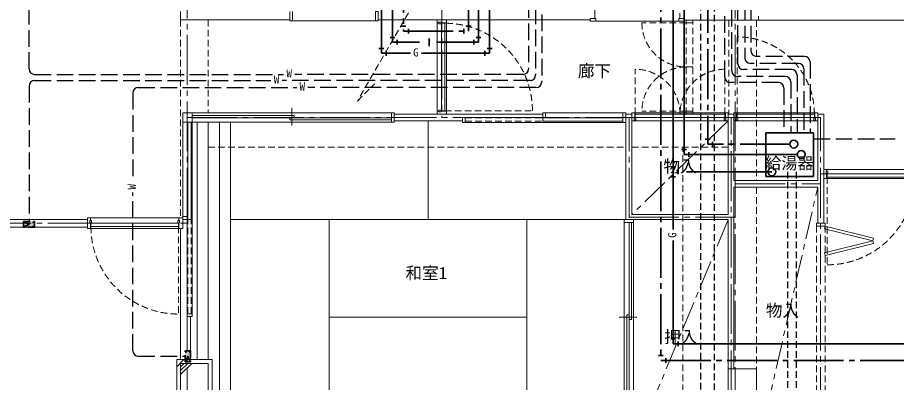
# Model space of a CAD drawing. Units: millimetres at full size, sheet at 1:50; details may follow other scales. Extents: x -9674 to 9699, y -6794 to 6791.
# Drawn here: x -4750 to 3188, y -2145 to 1149 of the extents above; entities that cross this region are included whole.
import ezdxf
from ezdxf.enums import TextEntityAlignment as Align

# ---------------------------------------------------------------- set-up
doc = ezdxf.new("R2010")
doc.units = ezdxf.units.MM
doc.header["$LTSCALE"] = 50
for name, pattern in [('CHAIN1', [8, 5, -1, 1, -1]), ('CHAIN2', [12, 9, -1, 1, -1]), ('DASHED1', [1.8, 1.2, -0.6]), ('DASHED3', [4, 3, -1])]:
    doc.linetypes.add(name, pattern=pattern)
for name, color, linetype, lineweight in [('1-0_芯', 134, 'CHAIN2', 9), ('1-1_躯体', 134, 'Continuous', 9), ('1-2_間仕切', 134, 'Continuous', 9), ('1-3_建具', 134, 'Continuous', 9), ('1-4_仕上げ', 134, 'Continuous', 9), ('1-7_その他', 134, 'DASHED1', 9), ('1-8_ハッチ', 134, 'Continuous', 9), ('1-C_梁', 134, 'DASHED1', 9), ('2-2', 5, 'DASHED3', 25), ('2-3_建具', 4, 'Continuous', 35), ('2-7_その他', 2, 'Continuous', 25), ('2-9_金物', 1, 'CHAIN2', 35), ('2-A_文字', 6, 'Continuous', 35), ('2-B_寸法', 4, 'Continuous', 35), ('2-C', 2, 'DASHED1', 25)]:
    doc.layers.add(name, color=color, linetype=linetype, lineweight=lineweight)
doc.layers.add('1-A_文字', color=134, linetype='Continuous')
doc.styles.add('ＭＳ ゴシック', font='')
doc.styles.get('ＭＳ ゴシック').set_extended_font_data('MS Gothic')

msp = doc.modelspace()

# ---------------------------------------------------------------- linework, layer by layer
at = {"layer": '1-0_芯'}
for p, q in [((-3217.48, -3658.14), (-3217.48, 5061.86)), ((-917.48, 5061.86), (-917.48, 247.86)), ((1732.52, -3658.14), (1732.52, 5061.86)), ((-3217.48, 247.86), (2502.52, 247.86)), ((772.52, -3658.14), (772.52, 247.86)), ((1693.52, -2908.14), (1693.52, 247.86)), ((2502.52, -3658.14), (2502.52, 247.86)), ((8332.52, -263.14), (2502.52, -263.14)), ((1732.52, -352.14), (2502.52, -352.14)), ((-8677.48, -708.14), (-3217.48, -708.14)), ((772.52, -652.14), (1732.52, -652.14))]:
    msp.add_line(p, q, dxfattribs=at)
at = {"layer": '1-1_躯体'}
for p, q in [((-3277.48, -1973.14), (-3027.48, -1973.14)), ((-3277.48, -2833.14), (-3277.48, -1973.14)), ((-3027.48, -2833.14), (-3027.48, -1973.14)), ((1667.52, -2023.14), (1922.52, -2023.14)), ((1667.52, -2833.14), (1667.52, -2023.14)), ((1922.52, -2833.14), (1922.52, -2023.14))]:
    msp.add_line(p, q, dxfattribs=at)
at = {"layer": '1-2_間仕切'}
for p, q in [((462.52, 1425.36), (462.52, 1140.36)), ((-1492.48, 1127.86), (422.52, 1127.86)), ((1232.52, 1187.86), (1232.52, 1140.36)), ((1942.52, 1126.86), (1272.52, 1126.86)), ((1942.52, 1126.86), (1942.52, 1161.86)), ((-3257.48, 205.36), (-3257.48, 290.36)), ((-3257.48, 290.36), (-3172.48, 290.36)), ((-3172.48, 205.36), (-3172.48, 290.36)), ((-1372.48, 290.36), (-1347.48, 290.36)), ((-1347.48, 277.86), (-7.48, 277.86)), ((-7.48, 247.86), (-707.48, 247.86)), ((742.52, 277.86), (798.52, 277.86)), ((742.52, -675.14), (742.52, 247.86)), ((798.52, -629.14), (798.52, 277.86)), ((1667.52, -629.14), (1667.52, 277.86)), ((1667.52, 277.86), (1719.52, 277.86)), ((1719.52, -322.14), (1719.52, 277.86)), ((2476.52, 277.86), (2532.52, 277.86)), ((2476.52, -322.14), (2476.52, 277.86)), ((2532.52, -708.14), (2532.52, 277.86)), ((-1347.48, 217.86), (-732.48, 217.86)), ((1719.52, -322.14), (2476.52, -322.14)), ((1719.52, -2023.14), (1719.52, -382.14)), ((1719.52, -382.14), (2476.52, -382.14)), ((2476.52, -708.14), (2476.52, -382.14)), ((798.52, -629.14), (1667.52, -629.14)), ((-6830.48, -673.14), (-4117.48, -673.14)), ((-3257.48, -755.64), (-3257.48, -673.14)), ((-3217.48, -673.14), (-3217.48, -1526.64)), ((802.52, -675.14), (1667.52, -675.14)), ((1667.52, -2023.14), (1667.52, -675.14)), ((-6830.48, -743.14), (-4117.48, -743.14)), ((-3277.48, -1938.14), (-3277.48, -755.64)), ((-3187.48, -1938.14), (-3187.48, -1551.64))]:
    msp.add_line(p, q, dxfattribs=at)
msp.add_lwpolyline([(-3277.48, 1203.86), (-3277.48, 1127.86), (-2292.48, 1127.86)], dxfattribs=at)
at = {"layer": '1-3_建具'}
for p, q in [((-2292.48, 1118.86), (-2292.48, 1203.86)), ((-2267.48, 1118.86), (-2267.48, 1203.86)), ((-1492.48, 1118.86), (-1492.48, 1203.86)), ((-2292.48, 1118.86), (-2267.48, 1118.86)), ((-1517.48, 1118.86), (-2267.48, 1118.86)), ((-1517.48, 1118.86), (-1492.48, 1118.86)), ((-959.98, 1127.86), (-959.98, 1102.86)), ((-874.98, 1127.86), (-959.98, 1127.86)), ((-874.98, 1127.86), (-874.98, 1102.86)), ((472.52, 1115.36), (1222.52, 1115.36)), ((-944.98, 1102.86), (-959.98, 1102.86)), ((-959.98, 302.86), (-959.98, 1102.86)), ((-944.98, 1092.86), (-944.98, 1107.86)), ((-944.98, 1107.86), (-924.98, 1107.86)), ((-924.98, 1092.86), (-944.98, 1092.86)), ((-924.98, 1107.86), (-924.98, 1092.86)), ((-924.98, 1102.86), (-874.98, 1102.86)), ((-919.98, 1097.86), (-889.98, 1097.86)), ((-919.98, 307.86), (-919.98, 1097.86)), ((-889.98, 1097.86), (-889.98, 307.86)), ((-874.98, 1102.86), (-874.98, 302.86)), ((-2272.48, 334.52), (-2272.48, 174.52)), ((-3172.48, 290.36), (-1372.48, 290.36)), ((-2252.48, 264.52), (-3172.48, 264.52)), ((-3172.48, 244.52), (-2252.48, 244.52)), ((-2292.48, 224.52), (-2292.48, 244.52)), ((-2292.48, 244.52), (-1372.48, 244.52)), ((-2252.48, 244.52), (-2252.48, 264.52)), ((-1372.48, 205.36), (-1372.48, 290.36)), ((-1347.48, 205.36), (-1347.48, 290.36)), ((-959.98, 302.86), (-959.98, 277.86)), ((-944.98, 302.86), (-959.98, 302.86)), ((-874.98, 277.86), (-959.98, 277.86)), ((-924.98, 312.86), (-944.98, 312.86)), ((-944.98, 297.86), (-944.98, 312.86)), ((-924.98, 297.86), (-944.98, 297.86)), ((-924.98, 297.86), (-924.98, 312.86)), ((-924.98, 302.86), (-874.98, 302.86)), ((-889.98, 307.86), (-919.98, 307.86)), ((-874.98, 302.86), (-874.98, 277.86)), ((-732.48, 247.86), (-707.48, 247.86)), ((-732.48, 202.86), (-732.48, 247.86)), ((-707.48, 202.86), (-707.48, 247.86)), ((17.52, 287.86), (-7.48, 287.86)), ((-7.48, 247.86), (-7.48, 287.86)), ((17.52, 247.86), (-7.48, 247.86)), ((-7.48, 212.86), (-7.48, 242.86)), ((-7.48, 242.86), (717.52, 242.86)), ((17.52, 287.86), (717.52, 287.86)), ((17.52, 247.86), (17.52, 287.86)), ((717.52, 202.86), (717.52, 287.86)), ((717.52, 287.86), (742.52, 287.86)), ((742.52, 202.86), (742.52, 287.86)), ((798.52, 217.86), (798.52, 287.86)), ((823.52, 287.86), (798.52, 287.86)), ((818.52, 242.86), (818.52, 222.86)), ((818.52, 242.86), (833.52, 242.86)), ((823.52, 242.86), (823.52, 287.86)), ((1642.52, 287.86), (823.52, 287.86)), ((828.52, 277.86), (828.52, 247.86)), ((828.52, 277.86), (1637.52, 277.86)), ((1637.52, 247.86), (828.52, 247.86)), ((833.52, 242.86), (833.52, 222.86)), ((1632.52, 242.86), (1632.52, 222.86)), ((1647.52, 242.86), (1632.52, 242.86)), ((1637.52, 277.86), (1637.52, 247.86)), ((1642.52, 287.86), (1667.52, 287.86)), ((1642.52, 242.86), (1642.52, 287.86)), ((1647.52, 242.86), (1647.52, 222.86)), ((1667.52, 277.86), (1667.52, 287.86)), ((1744.52, 287.86), (1719.52, 287.86)), ((1739.52, 242.86), (1739.52, 222.86)), ((1739.52, 242.86), (1754.52, 242.86)), ((1744.52, 242.86), (1744.52, 287.86)), ((2451.52, 287.86), (1744.52, 287.86)), ((1749.52, 277.86), (1749.52, 247.86)), ((1749.52, 277.86), (2446.52, 277.86)), ((2446.52, 247.86), (1749.52, 247.86)), ((1754.52, 242.86), (1754.52, 222.86)), ((2441.52, 242.86), (2441.52, 222.86)), ((2456.52, 242.86), (2441.52, 242.86)), ((2446.52, 277.86), (2446.52, 247.86)), ((2451.52, 287.86), (2476.52, 287.86)), ((2451.52, 242.86), (2451.52, 287.86)), ((2456.52, 242.86), (2456.52, 222.86)), ((2476.52, 277.86), (2476.52, 287.86)), ((-3257.48, -648.14), (-3257.48, 205.36)), ((-3257.48, 205.36), (-3172.48, 205.36)), ((-3212.48, -673.14), (-3212.48, 205.36)), ((-3182.48, -673.14), (-3182.48, 205.36)), ((-3172.48, -1526.64), (-3172.48, 205.36)), ((-3172.48, 205.36), (-1372.48, 205.36)), ((-1372.48, 224.52), (-2292.48, 224.52)), ((-1347.48, 205.36), (-1372.48, 205.36)), ((-732.48, 202.86), (-707.48, 202.86)), ((717.52, 202.86), (-707.48, 202.86)), ((-7.48, 212.86), (717.52, 212.86)), ((717.52, 202.86), (742.52, 202.86)), ((823.52, 217.86), (798.52, 217.86)), ((818.52, 222.86), (833.52, 222.86)), ((823.52, 217.86), (823.52, 222.86)), ((823.52, 217.86), (1642.52, 217.86)), ((1647.52, 222.86), (1632.52, 222.86)), ((1642.52, 217.86), (1642.52, 222.86)), ((1642.52, 217.86), (1667.52, 217.86)), ((1739.52, 222.86), (1754.52, 222.86)), ((1744.52, 217.86), (1744.52, 222.86)), ((1744.52, 217.86), (2451.52, 217.86)), ((2456.52, 222.86), (2441.52, 222.86)), ((2451.52, 217.86), (2451.52, 222.86)), ((2451.52, 217.86), (2476.52, 217.86)), ((2557.52, -223.14), (2532.52, -223.14)), ((2557.52, -238.14), (2557.52, -223.14)), ((2557.52, -223.14), (3357.52, -223.14)), ((2552.52, -238.14), (2567.52, -238.14)), ((2552.52, -258.14), (2552.52, -238.14)), ((2552.52, -258.14), (2567.52, -258.14)), ((2557.52, -258.14), (2557.52, -303.14)), ((2562.52, -293.14), (2562.52, -263.14)), ((2562.52, -263.14), (3352.52, -263.14)), ((3352.52, -293.14), (2562.52, -293.14)), ((2567.52, -258.14), (2567.52, -238.14)), ((-4092.48, -660.64), (-4117.48, -660.64)), ((-4117.48, -755.64), (-4117.48, -660.64)), ((-4097.48, -683.14), (-4082.48, -683.14)), ((-4097.48, -703.14), (-4097.48, -683.14)), ((-4097.48, -703.14), (-4082.48, -703.14)), ((-4092.48, -660.64), (-3292.48, -660.64)), ((-4092.48, -683.14), (-4092.48, -660.64)), ((-4092.48, -703.14), (-4092.48, -755.64)), ((-4087.48, -738.14), (-4087.48, -708.14)), ((-4087.48, -708.14), (-3297.48, -708.14)), ((-4082.48, -703.14), (-4082.48, -683.14)), ((-3302.48, -683.14), (-3287.48, -683.14)), ((-3302.48, -703.14), (-3302.48, -683.14)), ((-3287.48, -703.14), (-3302.48, -703.14)), ((-3297.48, -708.14), (-3297.48, -738.14)), ((-3257.48, -660.64), (-3292.48, -660.64)), ((-3292.48, -683.14), (-3292.48, -660.64)), ((-3292.48, -703.14), (-3292.48, -755.64)), ((-3287.48, -683.14), (-3287.48, -703.14)), ((-3217.48, -648.14), (-3257.48, -648.14)), ((-3257.48, -673.14), (-3257.48, -648.14)), ((-3217.48, -673.14), (-3257.48, -673.14)), ((-3217.48, -648.14), (-3217.48, -673.14)), ((-3182.48, -673.14), (-3212.48, -673.14)), ((727.52, -2412.14), (727.52, -700.14)), ((773.35, -700.14), (773.35, -1576.14)), ((812.52, -2412.14), (812.52, -700.14)), ((2545.02, -708.14), (2465.02, -708.14)), ((2545.02, -733.14), (2545.02, -708.14)), ((-4092.48, -755.64), (-4117.48, -755.64)), ((-3292.48, -755.64), (-4092.48, -755.64)), ((-3297.48, -738.14), (-4087.48, -738.14)), ((-3257.48, -755.64), (-3292.48, -755.64)), ((2538.96, -757.4), (2545.02, -733.14)), ((2538.96, -757.4), (2975.52, -866.54)), ((2981.58, -842.29), (2545.02, -733.14)), ((2538.96, -975.68), (2975.52, -866.54)), ((2975.52, -866.54), (2981.58, -842.29)), ((2975.52, -866.54), (2981.58, -890.79)), ((2981.58, -890.79), (2545.02, -999.93)), ((2538.96, -975.68), (2545.02, -999.93)), ((-3217.48, -1526.64), (-3217.48, -1551.64)), ((-3172.48, -1526.64), (-3217.48, -1526.64)), ((-3172.48, -1551.64), (-3217.48, -1551.64)), ((-3172.48, -1526.64), (-3172.48, -1551.64)), ((683.35, -1556.14), (843.35, -1556.14)), ((753.35, -1536.14), (773.35, -1536.14)), ((753.35, -2412.14), (753.35, -1536.14)), ((773.35, -1536.14), (773.35, -2412.14))]:
    msp.add_line(p, q, dxfattribs=at)
at = {"layer": '1-3_建具', "linetype": 'DASHED1'}
for p, q in [((1288.52, 277.86), (1288.52, 1127.86)), ((1348.52, 277.86), (1348.52, 1127.86)), ((1288.52, 1102.86), (888.52, 1102.86)), ((1348.52, 1102.86), (1288.52, 1102.86)), ((1749.52, 277.86), (1749.52, 974.86)), ((828.52, 277.86), (828.52, 682.36)), ((1288.52, 702.86), (1348.52, 702.86)), ((1637.52, 277.86), (1637.52, 682.36)), ((-889.98, 307.86), (-99.98, 307.86)), ((-707.48, 242.86), (-7.48, 242.86)), ((1288.52, 302.86), (888.52, 302.86)), ((1288.52, 302.86), (1348.52, 302.86)), ((-707.48, 212.86), (-7.48, 212.86)), ((2562.52, -293.14), (2562.52, -1083.14)), ((-3212.48, -1526.64), (-3212.48, -673.14)), ((-3182.48, -1526.64), (-3182.48, -673.14)), ((-3297.48, -738.14), (-3297.48, -1528.14)), ((2465.02, -733.14), (2465.02, -2483.14)), ((2545.02, -733.14), (2545.02, -2483.14))]:
    msp.add_line(p, q, dxfattribs=at)
at = {"layer": '1-3_建具'}
for points in [[(-1517.48, 1118.86), (-1517.48, 1203.86), (-1492.48, 1203.86)], [(422.52, 1140.36), (422.52, 1115.36), (472.52, 1115.36)], [(422.52, 1140.36), (472.52, 1140.36), (472.52, 1115.36)], [(1272.52, 1140.36), (1222.52, 1140.36), (1222.52, 1115.36)], [(1272.52, 1140.36), (1272.52, 1115.36), (1222.52, 1115.36)], [(1744.52, 217.86), (1719.52, 217.86), (1719.52, 287.86)], [(2557.52, -303.14), (2532.52, -303.14), (2532.52, -223.14)], [(3357.52, -258.14), (3357.52, -303.14), (2557.52, -303.14)], [(773.35, -1576.14), (793.35, -1576.14), (793.35, -700.14)], [(2545.02, -733.14), (2465.02, -733.14), (2465.02, -708.14)]]:
    msp.add_lwpolyline(points, dxfattribs=at)
msp.add_lwpolyline([(727.52, -700.14), (812.52, -700.14), (812.52, -675.14), (727.52, -675.14)], close=True, dxfattribs=at)
at = {"layer": '1-3_建具', "linetype": 'DASHED1'}
for centre, radius, start, end in [((-889.98, 307.86), 790, 0, 90), ((1288.52, 1102.86), 400, 180, 270), ((1749.52, 277.86), 697, 0, 90), ((828.52, 277.86), 404.5, 0, 90), ((1288.52, 302.86), 400, 90, 180), ((1637.52, 277.86), 404.5, 90, 180), ((2562.52, -293.14), 790, 270, 360), ((-3297.48, -738.14), 790, 180, 270)]:
    msp.add_arc(centre, radius, start, end, dxfattribs=at)
at = {"layer": '1-4_仕上げ'}
for p, q in [((-3127.48, -1938.14), (-3127.48, 205.36)), ((-3027.48, -1938.14), (-3027.48, 205.36)), ((-2927.48, -2798.14), (-2927.48, 205.36)), ((-2827.48, -2798.14), (-2827.48, 205.36)), ((-1042.48, -675.48), (-1042.48, 217.86)), ((-2827.48, -675.48), (727.52, -675.48)), ((-1934.98, -2437.14), (-1934.98, -675.48)), ((-149.98, -2437.14), (-149.98, -675.48)), ((-1934.98, -1556.31), (-149.98, -1556.31))]:
    msp.add_line(p, q, dxfattribs=at)
at = {"layer": '1-7_その他', "linetype": 'CHAIN1'}
for p, q in [((1667.52, 217.86), (798.52, -629.14)), ((1922.52, -2798.14), (2476.52, -382.14)), ((802.52, -2763.14), (1667.52, -675.14))]:
    msp.add_line(p, q, dxfattribs=at)
at = {"layer": '1-8_ハッチ'}
for p, q in [((1942.52, 1126.86), (5447.52, 1126.86)), ((-3312.48, -2798.14), (-3312.48, -1938.14)), ((-3312.48, -1938.14), (-2992.48, -1938.14)), ((-3312.48, -2003.42), (-3247.2, -1938.14)), ((-3277.48, -2074.49), (-3176.14, -1973.14)), ((-3277.48, -2039.13), (-3211.49, -1973.14)), ((-3277.48, -2003.78), (-3246.85, -1973.14)), ((-2992.48, -2798.14), (-2992.48, -1938.14))]:
    msp.add_line(p, q, dxfattribs=at)
at = {"layer": '1-C_梁'}
for p, q in [((-3277.48, 1127.86), (-3277.48, -660.64)), ((-3027.48, 1127.86), (-3027.48, 290.36)), ((1672.52, 1126.86), (1672.52, 277.86)), ((1922.52, 1126.86), (1922.52, -322.14)), ((-3027.48, -22.14), (742.52, -22.14)), ((798.52, -22.14), (1672.52, -22.14)), ((1259.52, -2763.14), (1259.52, -22.14)), ((1922.52, -382.14), (1922.52, -2023.14))]:
    msp.add_line(p, q, dxfattribs=at)
at = {"layer": '2-2'}
for p, q in [((-4646.94, 686.06), (-4646.94, 2116.47)), ((1819, 1475.09), (1819, 785.47)), ((1873.96, 1475.09), (1873.96, 848.59)), ((-134.19, 1295.4), (-134.19, 686.06)), ((1755.89, 730.51), (1755.89, 1295.4)), ((-71.07, 1240.45), (-71.07, 631.1)), ((1700.93, 667.4), (1700.93, 1240.45)), ((-16.12, 1177.33), (-16.12, 567.99)), ((1637.82, 612.44), (1637.82, 1177.33)), ((2357.74, 798.59), (1923.96, 798.59)), ((2302.79, 735.47), (1869, 735.47)), ((2407.74, 748.59), (2407.74, 108.42)), ((-4596.94, 636.06), (-2346.93, 636.06)), ((-184.19, 636.06), (-2246.93, 636.06)), ((2239.67, 680.51), (1805.89, 680.51)), ((2352.79, 685.47), (2352.79, 108.42)), ((-4596.94, 581.1), (-2461.28, 581.1)), ((-121.07, 581.1), (-2361.28, 581.1)), ((2121.6, 562.44), (1687.82, 562.44)), ((2184.72, 617.4), (1750.93, 617.4)), ((2234.72, 567.4), (2234.72, 108.42)), ((2289.67, 630.51), (2289.67, 108.42)), ((-4646.94, 531.1), (-4646.94, -693.14)), ((-3660.05, 517.99), (-2228.6, 517.99)), ((-66.12, 517.99), (-2128.6, 517.99)), ((2171.6, 512.44), (2171.6, 108.42)), ((-3710.05, 467.99), (-3710.05, -328.99)), ((2439.15, 53.91), (3174.72, 53.91)), ((-3710.05, -1859.4), (-3710.05, -428.99)), ((-3660.05, -1909.4), (-3237.48, -1909.4))]:
    msp.add_line(p, q, dxfattribs=at)
at = {"layer": '2-2', "color": 4, "linetype": 'DASHED1', "lineweight": 35}
for p, q in [((-4696.94, -693.14), (-4596.94, -743.14)), ((-4696.94, -743.14), (-4596.94, -693.14)), ((-4696.94, -693.14), (-4596.94, -693.14)), ((-4696.94, -743.14), (-4696.94, -693.14)), ((-4596.94, -743.14), (-4596.94, -693.14)), ((-4596.94, -743.14), (-4696.94, -743.14)), ((-3237.48, -1959.4), (-3187.48, -1859.4)), ((-3187.48, -1959.4), (-3237.48, -1859.4)), ((-3187.48, -1859.4), (-3237.48, -1859.4)), ((-3237.48, -1959.4), (-3237.48, -1859.4)), ((-3187.48, -1859.4), (-3187.48, -1959.4)), ((-3187.48, -1959.4), (-3237.48, -1959.4))]:
    msp.add_line(p, q, dxfattribs=at)
at = {"layer": '2-2', "linetype": 'Continuous'}
for centre, start, end in [((1923.96, 848.59), 180, 270), ((2357.74, 748.59), 0, 90), ((1805.89, 730.51), 180, 270), ((1869, 785.47), 180, 270), ((2302.79, 685.47), 0, 90), ((-4596.94, 686.06), 180, 270), ((-184.19, 686.06), 270, 0), ((1750.93, 667.4), 180, 270), ((2239.67, 630.51), 0, 90), ((-4596.94, 531.1), 90, 180), ((-121.07, 631.1), 270, 0), ((-66.12, 567.99), 270, 0), ((1687.82, 612.44), 180, 270), ((2121.6, 512.44), 0, 90), ((2184.72, 567.4), 0, 90), ((-3660.05, 467.99), 90, 180), ((-3660.05, -1859.4), 180, 270)]:
    msp.add_arc(centre, 50, start, end, dxfattribs=at)
at = {"layer": '2-2', "color": 150}
for points in [[(-4696.94, -743.14), (-4596.94, -743.14), (-4696.94, -693.14), (-4596.94, -693.14)], [(-3187.48, -1959.4), (-3187.48, -1859.4), (-3237.48, -1959.4), (-3237.48, -1859.4)]]:
    msp.add_solid(points, dxfattribs=at)
at = {"layer": '2-3_建具'}
for p, q in [((-1464.67, 1883.74), (-1464.67, 826.36)), ((1171.25, 1417.81), (1171.25, -764.82)), ((-1486.27, 870.66), (-1443.07, 870.66)), ((-1464.67, 826.36), (-1202.51, 826.36)), ((-1420.37, 847.96), (-1420.37, 804.76)), ((-1102.51, 826.36), (-486.38, 826.36)), ((-530.68, 847.96), (-530.68, 804.76)), ((-507.98, 870.66), (-464.78, 870.66)), ((1192.85, -199.2), (1149.65, -199.2)), ((1215.54, -221.9), (1215.54, -265.1)), ((1192.85, -287.79), (1149.65, -287.79)), ((2062.46, -243.5), (1290.72, -243.5)), ((1171.25, -864.82), (1171.25, -1797.39)), ((1192.85, -1753.1), (1149.65, -1753.1)), ((1171.25, -1797.39), (4217.57, -1797.39)), ((1215.54, -1775.79), (1215.54, -1818.99))]:
    msp.add_line(p, q, dxfattribs=at)
msp.add_lwpolyline([(-486.38, 826.36), (-486.38, 1417.81), (502.31, 1417.81)], dxfattribs=at)
msp.add_circle((2062.46, -243.5), 35.49, dxfattribs=at)
at = {"layer": '2-9_金物'}
for p, q in [((1060.22, 3450.49), (1060.22, -1947.39)), ((1482.94, 2062.41), (1482.94, 6.59)), ((-676.08, 1026.36), (-676.08, 1748.66)), ((-1264.67, 1642.33), (-1264.67, 1026.36)), ((-1286.27, 1070.66), (-1243.07, 1070.66)), ((-1220.37, 1047.96), (-1220.37, 1004.76)), ((-720.37, 1004.76), (-720.37, 1047.96)), ((-697.68, 1070.66), (-654.48, 1070.66)), ((-1264.67, 1026.36), (-676.08, 1026.36)), ((1504.54, 50.88), (1461.34, 50.88)), ((2225.04, 6.59), (1482.94, 6.59)), ((1527.24, 28.19), (1527.24, -15.01)), ((1081.82, -1903.1), (1038.62, -1903.1)), ((1060.22, -1947.39), (5722.74, -1947.39)), ((1104.52, -1925.79), (1104.52, -1968.99))]:
    msp.add_line(p, q, dxfattribs=at)
at = {"layer": '2-9_金物', "linetype": 'Continuous'}
msp.add_circle((2260.53, 6.59), 35.49, dxfattribs=at)
at = {"layer": '2-A_文字'}
for p, q in [((-1364.67, 926.36), (-1364.67, 1540.77)), ((-586.38, 926.36), (-586.38, 1476.98)), ((-1386.27, 970.66), (-1343.07, 970.66)), ((-1031.52, 960.78), (-1031.52, 891.95)), ((-607.98, 970.66), (-564.78, 970.66)), ((-1119.43, 926.36), (-1364.67, 926.36)), ((-1320.37, 947.96), (-1320.37, 904.76)), ((-967.02, 926.36), (-586.38, 926.36)), ((-630.68, 947.96), (-630.68, 904.76)), ((1290.89, -43.25), (1247.69, -43.25)), ((1313.59, -65.95), (1313.59, -109.15)), ((2292.69, -87.55), (1269.29, -87.55))]:
    msp.add_line(p, q, dxfattribs=at)
msp.add_lwpolyline([(1114.36, 3578.87), (1269.29, 3578.87), (1269.29, -87.55)], dxfattribs=at)
msp.add_circle((2328.18, -87.55), 35.49, dxfattribs=at)
at = {"layer": '2-B_寸法'}
for p, q in [((2439.15, 108.42), (2006.65, 108.42)), ((2006.65, 108.42), (2006.65, -284.74)), ((2439.15, -284.74), (2439.15, 108.42)), ((2006.65, -284.74), (2439.15, -284.74))]:
    msp.add_line(p, q, dxfattribs=at)
at = {"layer": '2-C'}
for p, q in [((1422.39, -3018.14), (1422.39, 2614.21)), ((1542.39, 2614.21), (1542.39, -3018.14)), ((2202.52, -244.29), (2202.52, -2833.14)), ((2282.52, -244.29), (2282.52, -2833.14))]:
    msp.add_line(p, q, dxfattribs=at)
at = {"layer": '2-C', "color": 7, "lineweight": 9}
for p, q in [((-770.6, 1971.8), (-1680.64, 395.57)), ((-1680.64, 395.57), (-1524.88, 551.33))]:
    msp.add_line(p, q, dxfattribs=at)

# ---------------------------------------------------------------- texts
at = {"layer": '1-A_文字', "style": 'ＭＳ ゴシック'}
for s, p in [('廊下', (309.61, 579.26)), ('物入', (1083.02, -280.64)), ('和室1', (-1246.53, -1245.9)), ('物入', (2008.11, -1583.79)), ('押入', (1090.02, -1821.64))]:
    msp.add_text(s, height=110, dxfattribs=at).set_placement(p, align=Align.BOTTOM_LEFT)
at = {"layer": '2-2', "color": 7, "style": 'ＭＳ ゴシック'}
for p in [(-2321.93, 586.06), (-2436.28, 531.1), (-2203.6, 467.99)]:
    msp.add_text('W', height=73.31, dxfattribs=at).set_placement(p, align=Align.BOTTOM_LEFT)
msp.add_text('W', height=73.31, rotation=90, dxfattribs=at).set_placement((-3660.05, -403.99), align=Align.BOTTOM_LEFT)
at = {"layer": '2-3_建具', "color": 7, "style": 'ＭＳ ゴシック'}
msp.add_text('G', height=73.31, dxfattribs=at).set_placement((-1177.51, 776.36), align=Align.BOTTOM_LEFT)
msp.add_text('G', height=73.31, rotation=90, dxfattribs=at).set_placement((1221.25, -839.82), align=Align.BOTTOM_LEFT)
at = {"layer": '2-7_その他', "color": 134, "style": 'ＭＳ ゴシック'}
msp.add_text('給湯器', height=106.3, dxfattribs=at).set_placement((2003.32, -250.76), align=Align.BOTTOM_LEFT)

doc.saveas('drawing.dxf')
